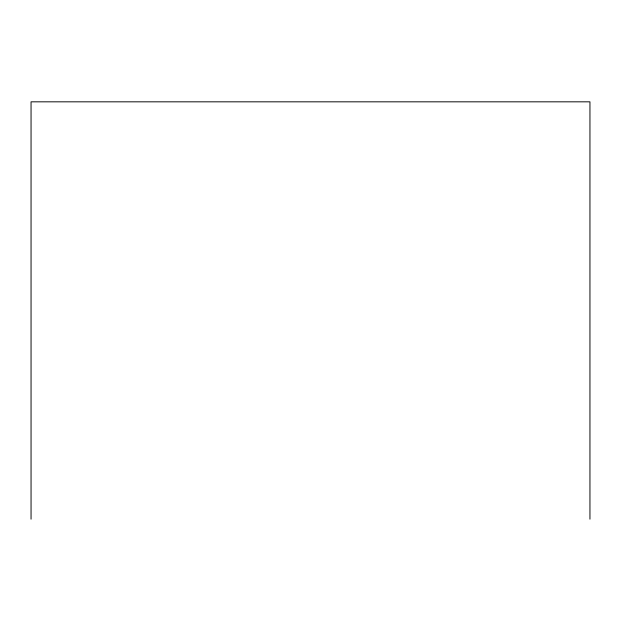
<?xml version="1.0" encoding="UTF-8"?>
<svg xmlns="http://www.w3.org/2000/svg" width="621" height="621" viewBox="0 0 621 621"><rect width="100%" height="100%" fill="white"/><g stroke="black" fill="none" stroke-linecap="round" stroke-linejoin="round"><path stroke-width="0.93" d="M589.95 519.172L589.95 101.828L31.05 101.828L31.05 519.172"/></g></svg>
